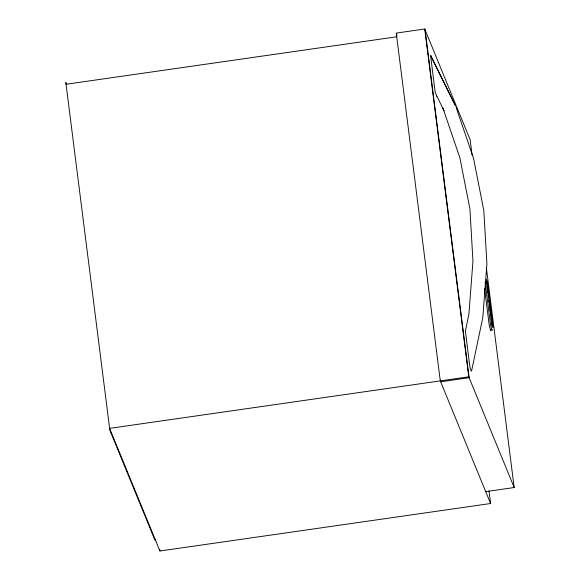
<?xml version="1.0" encoding="UTF-8"?>
<svg xmlns="http://www.w3.org/2000/svg" width="580" height="580" viewBox="0 0 580 580"><rect width="100%" height="100%" fill="white"/><g stroke="black" fill="none" stroke-linecap="round" stroke-linejoin="round"><path stroke-width="0.87" d="M443.874 110.621L436.747 95.794M443.983 110.715L442.837 107.916L459.846 157.644L469.916 208.901L472.954 261.174L468.915 313.925L465.407 331.129L469.162 361.369C469.459 362.739 470.206 371.773 471.54 370.642M471.54 371.164L482.807 317.521L486.91 263.82L483.822 210.612L473.57 158.427L456.257 107.8M472.084 155.019L470.148 139.737L424.734 29L396.263 33.089L440.292 380.886L490.586 503.52L159.913 551L109.613 428.359L468.763 376.797L514.177 487.534L485.707 491.623M66.055 84.267L396.735 36.787M492.058 326.714L492.949 326.583L487.323 282.156L486.352 279.285L492.036 324.51L492.993 327.388L492.949 326.583M454.822 104.306L430.621 55.753L435.109 91.792L436.747 96.316M455.539 106.053L430.86 55.724L431.592 57.514M440.43 379.951L441.119 381.625M66.511 84.093L65.823 82.418L109.852 430.215L154.889 540.038L154.657 538.189M486.337 281.692L486.685 284.265M486.308 267.358L514.177 487.534M486.91 286.034L487.802 293.11M488.026 294.879L488.367 297.533M488.701 300.186L489.034 302.84M489.259 304.609L489.592 307.262M489.817 309.024L490.158 311.677M490.383 313.446L490.716 316.1M490.941 317.869L491.949 325.829M485.119 282.163L490.542 324.887L492.079 330.448L492.115 329.621M484.575 288.564L489.281 325.568L490.745 330.644L490.782 329.81M488.998 490.941L490.586 503.52M425.111 29.913L469.133 377.711L440.67 381.799L440.51 380.567M424.734 29L468.763 376.797M396.64 34.002L396.872 35.851M159.688 549.202L159.913 551"/></g></svg>
